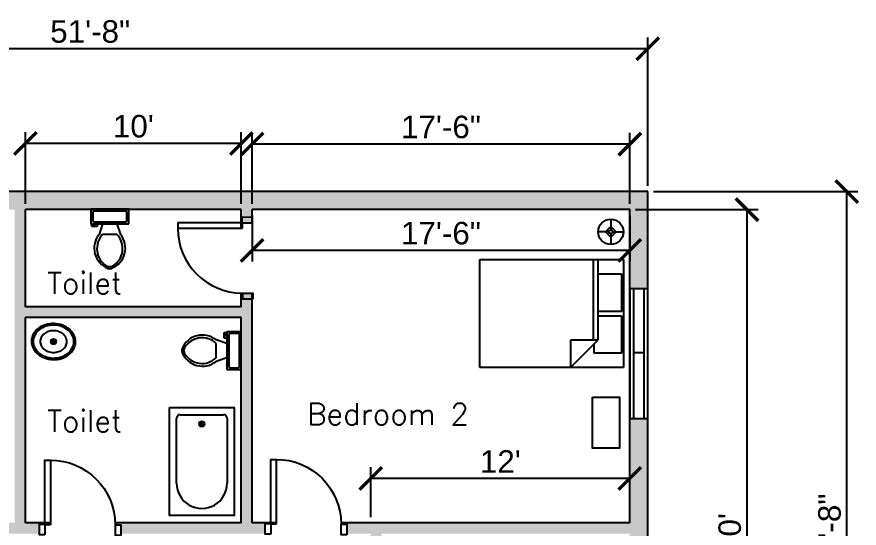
# Model space of a CAD drawing. Header units: inches. Extents: x 2081 to 3216, y 2050 to 2722.
# Drawn here: x 2747.4 to 3215.6, y 2437.9 to 2722 of the extents above; entities that cross this region are included whole.
import ezdxf

# ---------------------------------------------------------------- set-up
doc = ezdxf.new("R2010")
doc.units = ezdxf.units.IN
for name, color, linetype in [('Blocks', 51, 'Continuous'), ('Dim', 11, 'Continuous'), ('Door', 6, 'Continuous'), ('Hatches', 3, 'Continuous'), ('Text', 2, 'Continuous'), ('Window', 30, 'Continuous')]:
    doc.layers.add(name, color=color, linetype=linetype)
doc.styles.get("Standard").update_dxf_attribs({"font": 'arial.ttf'})
doc.dimstyles.new('Dim', dxfattribs={"dimscale": 5, "dimtxt": 2.5, "dimasz": 2.5, "dimexe": 1.25, "dimexo": 0.625, "dimtad": 1, "dimlunit": 4, "dimtxsty": 'Standard', "dimblk": 'ARCHTICK', "dimcen": 2.5, "dimadec": 0, "dimazin": 0, "dimtfac": 1, "dimtmove": 0, "dimatfit": 3, "dimfxl": 1, "dimarcsym": 0})

# ---------------------------------------------------------------- blocks, each defined once
blk = doc.blocks.new('door')
at = {"layer": 'Door'}
for points in [[(-6.089592815231299, 5.613721312010057), (-3.089592815231299, 5.613721312010057), (-3.089592815231299, 41.61372131201006), (-6.089592815231299, 41.61372131201006)], [(-45.24461642935785, -0.3862786879899431), (-42.24461642935785, -0.3862786879899431), (-42.24461642935785, 5.613721312010057), (-45.24461642935785, 5.613721312010057)], [(-3, 0), (0, 0), (0, 6), (-3, 6)], [(-3, 0), (0, 0), (0, 6), (-3, 6)]]:
    blk.add_lwpolyline(points, close=True, dxfattribs=at)
blk.add_arc((-6.089592815231299, 5.613721312010057), 36, 90, 180, dxfattribs=at)
blk = doc.blocks.new('Bath Tub - 26 x 60 in.')
for p, q in [((8, -18), (10, -18)), ((9, -17), (9, -19))]:
    blk.add_line(p, q)
blk.add_lwpolyline([(0, -36), (0, 0), (60, 0), (60, -36)], close=True)
for points in [[(6, -4), (42, -4)], [(4, -30), (4, -6)], [(42, -32), (6, -32)]]:
    blk.add_lwpolyline(points)
for radius in [1.5, 1]:
    blk.add_circle((9, -18), radius)
for centre, radius, start, end in [((5.75, -5.75), 1.767767, 81.8699, 188.1301), ((42, -18), 14, 270, 90), ((5.75, -30.25), 1.767767, 171.8699, 278.1301)]:
    blk.add_arc(centre, radius, start, end)
blk = doc.blocks.new('Sink - Oval top')
for p, q in [((-1, 0), (1, 0)), ((0, 1), (0, -1))]:
    blk.add_line(p, q)
at = {"linetype": 'Continuous'}
for points in [[(-12.2337188035408, 0.3941914712607968, 0.1176342565883263), (-11.46456229543958, -3.361933235489118, 0.104469279667093), (-8.878748691070427, -6.803541973650567, 0.09001578960148493), (-5.082757700676666, -9.072309807490512, 0.08191994915921848), (-0.3227280122732736, -10.01585280257211, 0.08191994915920903), (4.488169920880978, -9.380701564817912, 0.09001578960148009), (8.422342359155778, -7.36101289847943, 0.1044692796670922), (11.22435122606942, -4.093009071543406, 0.1176342565883338), (12.23371880354091, -0.3941914712607968, 0.1176342565883057), (11.46456229543992, 3.361933235488777, 0.1044692796670849), (8.878748691070427, 6.803541973650567, 0.09001578960148834), (5.082757700676325, 9.072309807490683, 0.08191994915920578), (0.3227280122732736, 10.01585280257211, 0.08191994915920695), (-4.488169920880864, 9.380701564817969, 0.0900157896014802), (-8.422342359155778, 7.36101289847943, 0.1044692796670951), (-11.22435122606919, 4.093009071543634, 0.1176342565883402)], [(-11.2862798685012, 0.1590597164737346, 0.1186217001864142), (-10.51590095791209, -3.253161772358112, 0.1046781721811095), (-8.071803350560117, -6.358618019863343, 0.08956206646917378), (-4.537699193222352, -8.366971929609804, 0.08118469889121774), (-0.1289739026695997, -9.15150355811437, 0.08118469889122752), (4.300109150126218, -8.491524865184601, 0.0895620664691798), (7.889406708212618, -6.583562428127607, 0.1046781721811044), (10.42004782883112, -3.548216131892445, 0.1186217001864013), (11.2862798685012, -0.1590597164736209, 0.1186217001863946), (10.51590095791221, 3.253161772357998, 0.1046781721811069), (8.071803350560117, 6.358618019863343, 0.0895620664691756), (4.537699193222124, 8.366971929609917, 0.08118469889121599), (0.1289739026695997, 9.151503558114428, 0.08118469889121414), (-4.300109150125877, 8.491524865184829, 0.08956206646917471), (-7.889406708212618, 6.583562428127607, 0.1046781721811045), (-10.42004782883112, 3.548216131892445, 0.1186217001863946)], [(-7.420452389032903, 0.08298767816017971, 0.1182825673856775), (-6.907065465214487, -2.167464938077501, 0.1046074595377274), (-5.294791470712084, -4.209988192029414, 0.0897179636260996), (-2.966599981142508, -5.52812215268807, 0.08143608252771127), (-0.06751351878551759, -6.036810076758798, 0.08143608252772175), (2.84222437824053, -5.593085960977874, 0.08971796362613145), (5.199312936802016, -4.327350491993343, 0.1046074595376878), (6.85686365682659, -2.321395784920355, 0.1182825673856714), (7.420452389033017, -0.08298767816017971, 0.1182825673856961), (6.907065465214487, 2.167464938077615, 0.1046074595377135), (5.294791470712084, 4.209988192029414, 0.08971796362612645), (2.966599981142622, 5.528122152687843, 0.08143608252774252), (0.06751351878551759, 6.036810076758798, 0.08143608252772248), (-2.842224378240644, 5.593085960977874, 0.08971796362612122), (-5.199312936802016, 4.327350491993343, 0.1046074595377049), (-6.856863656826476, 2.321395784920355, 0.1182825673856712)]]:
    blk.add_lwpolyline(points, format="xyb", close=True, dxfattribs=at)
for radius in [1.5, 1]:
    blk.add_circle((0, 0), radius)
blk = doc.blocks.new('Toilet - top')
for p, q in [((9.5, -6), (9.5, -2)), ((-10, -8.5), (-8, -8.5)), ((-10, -9.5), (-10, -8.5)), ((-8, -8.5), (-8, -8)), ((-7, -8), (-7, -9.5)), ((-4, -8), (-6, -14)), ((4, -8), (6, -14)), ((-7, -9.5), (-10, -9.5)), ((4, -14), (-4, -14))]:
    blk.add_line(p, q)
blk.add_lwpolyline([(10.5, -8), (10.5, 0), (-10.5, 0), (-10.5, -8)], close=True)
for points in [[(-9.5, -2), (-9.5, -6)], [(8.5, -1), (-8.5, -1)], [(-8.5, -7), (8.5, -7)]]:
    blk.add_lwpolyline(points)
for centre, radius, start, end in [((-8.625, -1.875), 0.8838834999999999, 81.8699, 188.1301), ((8.625, -1.875), 0.8838834999999999, 351.8699, 98.13009999999998), ((-8.625, -6.125), 0.8838834999999999, 171.869898, 278.1301), ((8.625, -6.125), 0.8838834999999999, 261.8699, 8.130099999999993), ((3.519562435188957, -21.58049502388982), 12.16902005083647, 141.4691096810948, 247.9714346835576), ((4.199957580658808, -21.81740929088453), 11.3291791325804, 136.3677254423718, 238.946823937405), ((-3.519499936778317, -21.58047137067522), 12.16903423757823, 292.0284332733153, 38.53070636800452), ((-4.199890672038477, -21.81738596564129), 11.32918622148567, 301.0530065773863, 43.63209216694732), ((2.096609817270334e-05, -27.87646475467881), 4, 245.7318247449371, 294.2681740488959), ((2.094152141829397e-05, -28.99996806116074), 4, 254.8605283244436, 285.1394707718433)]:
    blk.add_arc(centre, radius, start, end)
blk = doc.blocks.new('Bed - Queen')
at = {"linetype": 'Continuous'}
for p, q in [((0, -80.00003000000002), (0, 0)), ((0, 0), (59.99999, 0)), ((59.99999, 0), (59.99999, -80.00003000000002)), ((7.99999, -1.200000000000017), (28.79998, -1.200000000000017)), ((7.99999, -14.40000000000001), (7.99999, -1.200000000000017)), ((28.79998, -1.200000000000017), (28.79998, -14.40000000000001)), ((31.19999, -1.200000000000017), (51.99999000000001, -1.200000000000017)), ((31.19999, -14.40000000000001), (31.19999, -1.200000000000017)), ((51.99999000000001, -1.200000000000017), (51.99999000000001, -16.40000000000001)), ((0, -14.40000000000001), (44.8, -14.40000000000001)), ((44.8, -16.80000000000001), (0, -16.80000000000001)), ((59.99999, -29.60000000000001), (44.8, -14.40000000000001)), ((44.8, -14.40000000000001), (44.8, -29.60000000000001)), ((51.99999000000001, -16.40000000000001), (46.79936000000001, -16.40000000000001)), ((44.8, -29.60000000000001), (59.99999, -29.60000000000001)), ((59.99999, -80.00003000000002), (0, -80.00003000000002))]:
    blk.add_line(p, q, dxfattribs=at)
blk = doc.blocks.new('Lamp - Table')
at = {"linetype": 'Continuous'}
for p, q in [((0, 7.000001), (0, 1)), ((-1, 0), (-6.999999999999998, 0)), ((0, 3.000001000000001), (-3, 0)), ((-3, 0), (0, -3)), ((3.000003, 0), (0, 3.000001000000001)), ((0, -3), (3.000003, 0)), ((1, 0), (7.000003, 0)), ((0, -0.9999995), (0, -6.999999))]:
    blk.add_line(p, q, dxfattribs=at)
for radius in [6.999999999999999, 1]:
    blk.add_circle((0, 0), radius, dxfattribs=at)
blk = doc.blocks.new('_ArchTick')
at = {"color": 0, "linetype": 'ByBlock', "const_width": 0.15}
blk.add_lwpolyline([(-0.5, -0.5), (0.5, 0.5)], dxfattribs=at)
blk = doc.blocks.new('*D20')
at = {"layer": 'Defpoints', "color": 0, "transparency": 16777216}
for p in [(3088.148427754903, 2614.865014558226), (3088.148427754903, 2254.865014558226), (3153.260005601946, 2254.865014558226)]:
    blk.add_point(p, dxfattribs=at)
at = {"layer": 'Dim', "color": 0, "lineweight": -2, "transparency": 16777216}
for p, q in [((3091.273427754903, 2614.865014558226), (3159.510005601946, 2614.865014558226)), ((3153.260005601946, 2614.865014558226), (3153.260005601946, 2254.865014558226)), ((3091.273427754903, 2254.865014558226), (3159.510005601946, 2254.865014558226))]:
    blk.add_line(p, q, dxfattribs=at)
at = {"layer": 'Dim', "color": 0, "lineweight": -2, "transparency": 16777216, "xscale": 12.5, "yscale": 12.5, "zscale": 12.5}
for p, rotation in [((3153.260005601946, 2614.865014558226), 90), ((3153.260005601946, 2254.865014558226), 270)]:
    blk.add_blockref('_ArchTick', p, dxfattribs=dict(at, rotation=rotation))
at = {"layer": 'Dim', "color": 0, "transparency": 16777216, "insert": (3143.748579953923, 2434.865014558225), "char_height": 12.5, "attachment_point": 5, "rotation": 90}
blk.add_mtext("30'", dxfattribs=at)
blk = doc.blocks.new('*D21')
at = {"layer": 'Defpoints', "color": 0, "transparency": 16777216}
for p in [(2878.148427754901, 2651.21457167601), (2878.148427754901, 2614.865014558225), (3088.148427754901, 2614.865014558225)]:
    blk.add_point(p, dxfattribs=at)
at = {"layer": 'Dim', "color": 0, "lineweight": -2, "transparency": 16777216}
for p, q in [((2878.148427754901, 2617.990014558225), (2878.148427754901, 2657.46457167601)), ((3088.148427754901, 2617.990014558225), (3088.148427754901, 2657.46457167601)), ((3088.148427754901, 2651.21457167601), (2878.148427754901, 2651.21457167601))]:
    blk.add_line(p, q, dxfattribs=at)
at = {"layer": 'Dim', "color": 0, "lineweight": -2, "transparency": 16777216, "xscale": 12.5, "yscale": 12.5, "zscale": 12.5, "rotation": 180}
blk.add_blockref('_ArchTick', (2878.148427754901, 2651.21457167601), dxfattribs=at)
at = {"layer": 'Dim', "color": 0, "lineweight": -2, "transparency": 16777216, "xscale": 12.5, "yscale": 12.5, "zscale": 12.5}
blk.add_blockref('_ArchTick', (3088.148427754901, 2651.21457167601), dxfattribs=at)
at = {"layer": 'Dim', "color": 0, "transparency": 16777216, "insert": (2983.148427754901, 2660.721734022531), "char_height": 12.5, "attachment_point": 5}
blk.add_mtext('17\'-6"', dxfattribs=at)
blk = doc.blocks.new('*D22')
at = {"layer": 'Defpoints', "color": 0, "transparency": 16777216}
for p in [(2752.148427754901, 2651.629565441651), (2752.148427754901, 2614.865014558225), (2872.148427754901, 2614.865014558225)]:
    blk.add_point(p, dxfattribs=at)
at = {"layer": 'Dim', "color": 0, "lineweight": -2, "transparency": 16777216}
for p, q in [((2752.148427754901, 2617.990014558225), (2752.148427754901, 2657.879565441651)), ((2872.148427754901, 2617.990014558225), (2872.148427754901, 2657.879565441651)), ((2872.148427754901, 2651.629565441651), (2752.148427754901, 2651.629565441651))]:
    blk.add_line(p, q, dxfattribs=at)
at = {"layer": 'Dim', "color": 0, "lineweight": -2, "transparency": 16777216, "xscale": 12.5, "yscale": 12.5, "zscale": 12.5, "rotation": 180}
blk.add_blockref('_ArchTick', (2752.148427754901, 2651.629565441651), dxfattribs=at)
at = {"layer": 'Dim', "color": 0, "lineweight": -2, "transparency": 16777216, "xscale": 12.5, "yscale": 12.5, "zscale": 12.5}
blk.add_blockref('_ArchTick', (2872.148427754901, 2651.629565441651), dxfattribs=at)
at = {"layer": 'Dim', "color": 0, "transparency": 16777216, "insert": (2812.148427754901, 2661.136727788172), "char_height": 12.5, "attachment_point": 5}
blk.add_mtext("10'", dxfattribs=at)
blk = doc.blocks.new('*D36')
at = {"layer": 'Defpoints', "color": 0, "transparency": 16777216}
for p in [(2478.148427754901, 2704.261521683185), (2478.148427754901, 2624.865014558225), (3098.148427754901, 2624.865014558225)]:
    blk.add_point(p, dxfattribs=at)
at = {"layer": 'Dim', "color": 0, "lineweight": -2, "transparency": 16777216}
for p, q in [((2478.148427754901, 2627.990014558225), (2478.148427754901, 2710.511521683185)), ((3098.148427754901, 2627.990014558225), (3098.148427754901, 2710.511521683185)), ((3098.148427754901, 2704.261521683185), (2478.148427754901, 2704.261521683185))]:
    blk.add_line(p, q, dxfattribs=at)
at = {"layer": 'Dim', "color": 0, "lineweight": -2, "transparency": 16777216, "xscale": 12.5, "yscale": 12.5, "zscale": 12.5, "rotation": 180}
blk.add_blockref('_ArchTick', (2478.148427754901, 2704.261521683185), dxfattribs=at)
at = {"layer": 'Dim', "color": 0, "lineweight": -2, "transparency": 16777216, "xscale": 12.5, "yscale": 12.5, "zscale": 12.5}
blk.add_blockref('_ArchTick', (3098.148427754901, 2704.261521683185), dxfattribs=at)
at = {"layer": 'Dim', "color": 0, "transparency": 16777216, "insert": (2788.148427754901, 2713.768684029706), "char_height": 12.5, "attachment_point": 5}
blk.add_mtext('51\'-8"', dxfattribs=at)
blk = doc.blocks.new('*D43')
at = {"layer": 'Defpoints', "color": 0, "transparency": 16777216}
for p in [(3098.148427754903, 2624.865014558226), (3208.733510999694, 2624.865014558226), (3098.148427754903, 2244.865014558226)]:
    blk.add_point(p, dxfattribs=at)
at = {"layer": 'Dim', "color": 0, "lineweight": -2, "transparency": 16777216}
for p, q in [((3101.273427754903, 2624.865014558226), (3214.983510999694, 2624.865014558226)), ((3208.733510999694, 2244.865014558226), (3208.733510999694, 2624.865014558226)), ((3101.273427754903, 2244.865014558226), (3214.983510999694, 2244.865014558226))]:
    blk.add_line(p, q, dxfattribs=at)
at = {"layer": 'Dim', "color": 0, "lineweight": -2, "transparency": 16777216, "xscale": 12.5, "yscale": 12.5, "zscale": 12.5}
for p, rotation in [((3208.733510999694, 2624.865014558226), 90), ((3208.733510999694, 2244.865014558226), 270)]:
    blk.add_blockref('_ArchTick', p, dxfattribs=dict(at, rotation=rotation))
at = {"layer": 'Dim', "color": 0, "transparency": 16777216, "insert": (3199.222085351671, 2434.865014558225), "char_height": 12.5, "attachment_point": 5, "rotation": 90}
blk.add_mtext('31\'-8"', dxfattribs=at)
blk = doc.blocks.new('*D44')
at = {"layer": 'Defpoints', "color": 0, "transparency": 16777216}
for p in [(2944.148427754901, 2465.510026203306), (2944.148427754901, 2440.865014558225), (3088.148427754901, 2440.865014558225)]:
    blk.add_point(p, dxfattribs=at)
at = {"layer": 'Dim', "color": 0, "lineweight": -2, "transparency": 16777216}
for p, q in [((2944.148427754901, 2443.990014558225), (2944.148427754901, 2471.760026203306)), ((3088.148427754901, 2443.990014558225), (3088.148427754901, 2471.760026203306)), ((3088.148427754901, 2465.510026203306), (2944.148427754901, 2465.510026203306))]:
    blk.add_line(p, q, dxfattribs=at)
at = {"layer": 'Dim', "color": 0, "lineweight": -2, "transparency": 16777216, "xscale": 12.5, "yscale": 12.5, "zscale": 12.5, "rotation": 180}
blk.add_blockref('_ArchTick', (2944.148427754901, 2465.510026203306), dxfattribs=at)
at = {"layer": 'Dim', "color": 0, "lineweight": -2, "transparency": 16777216, "xscale": 12.5, "yscale": 12.5, "zscale": 12.5}
blk.add_blockref('_ArchTick', (3088.148427754901, 2465.510026203306), dxfattribs=at)
at = {"layer": 'Dim', "color": 0, "transparency": 16777216, "insert": (3016.148427754901, 2474.91060601231), "char_height": 12.5, "attachment_point": 5}
blk.add_mtext("12'", dxfattribs=at)
blk = doc.blocks.new('*D45')
at = {"layer": 'Defpoints', "color": 0, "transparency": 16777216}
for p in [(2878.148427754901, 2614.865014558225), (3088.148427754901, 2614.865014558225), (2878.148427754901, 2592.20816950703)]:
    blk.add_point(p, dxfattribs=at)
at = {"layer": 'Dim', "color": 0, "lineweight": -2, "transparency": 16777216}
for p, q in [((2878.148427754901, 2611.740014558225), (2878.148427754901, 2585.95816950703)), ((3088.148427754901, 2611.740014558225), (3088.148427754901, 2585.95816950703)), ((3088.148427754901, 2592.20816950703), (2878.148427754901, 2592.20816950703))]:
    blk.add_line(p, q, dxfattribs=at)
at = {"layer": 'Dim', "color": 0, "lineweight": -2, "transparency": 16777216, "xscale": 12.5, "yscale": 12.5, "zscale": 12.5, "rotation": 180}
blk.add_blockref('_ArchTick', (2878.148427754901, 2592.20816950703), dxfattribs=at)
at = {"layer": 'Dim', "color": 0, "lineweight": -2, "transparency": 16777216, "xscale": 12.5, "yscale": 12.5, "zscale": 12.5}
blk.add_blockref('_ArchTick', (3088.148427754901, 2592.20816950703), dxfattribs=at)
at = {"layer": 'Dim', "color": 0, "transparency": 16777216, "insert": (2983.148427754901, 2601.715331853551), "char_height": 12.5, "attachment_point": 5}
blk.add_mtext('17\'-6"', dxfattribs=at)

msp = doc.modelspace()

# ---------------------------------------------------------------- hatches: boundary and pattern name
at = {"layer": 'Hatches'}
h = msp.add_hatch(color=256, dxfattribs=at)
h.dxf.hatch_style = 1
h.paths.add_polyline_path([(3098.148427754901, 2498.869299031503), (3088.148427754901, 2498.869299031503), (3088.148427754901, 2440.865014558225), (2944.148427754901, 2440.865014558225), (2930.745649263104, 2440.865014558225), (2930.745649263104, 2434.865014558225), (2944.148427754901, 2434.865014558225), (2944.148427754901, 2401.32893959896), (2950.148427754901, 2401.32893959896), (2950.148427754901, 2434.865014558225), (3088.148427754901, 2434.865014558225), (3088.148427754901, 2383.847963618274), (3098.148427754901, 2383.847963618274)])
h.paths.add_polyline_path([(3098.148427754901, 2311.847963618274), (3088.148427754901, 2311.847963618274), (3088.148427754901, 2254.865014558225), (2950.148427754901, 2254.865014558225), (2950.148427754901, 2260.865014558225), (2944.148427754901, 2260.865014558225), (2944.148427754901, 2254.865014558225), (2832.780146871015, 2254.865014558225), (2832.780146871015, 2244.865014558225), (3098.148427754901, 2244.865014558225)])
h.paths.add_polyline_path([(2760.780146871015, 2254.865014558225), (2654.037300657101, 2254.865014558225), (2654.037300657101, 2250.865014558225), (2657.126893472332, 2250.865014558225), (2657.126893472332, 2244.865014558225), (2760.780146871015, 2244.865014558225)])
h.paths.add_polyline_path([(2572.637660613616, 2250.865014558225), (2575.727253428848, 2250.865014558225), (2575.727253428848, 2254.865014558225), (2488.148427754901, 2254.865014558225), (2488.148427754901, 2434.865014558225), (2496.953183157255, 2434.865014558225), (2496.953183157255, 2440.865014558225), (2488.148427754901, 2440.865014558225), (2488.148427754901, 2492.090137484991), (2478.148427754901, 2492.090137484991), (2478.148427754901, 2244.865014558225), (2572.637660613616, 2244.865014558225)])
edge = h.paths.add_edge_path()
edge.add_line((2878.148427754901, 2568.333329993828), (2872.741331388222, 2568.485795063063))
edge.add_arc((2872.826227426771, 2604.485694961016), 36.00000000000055, 179.8648836329253, 269.8648836329253, ccw=False)
edge.add_line((2836.826327528818, 2604.570590999566), (2872.826227426771, 2604.485694961016))
edge.add_line((2872.826227426771, 2604.485694961016), (2872.833513376514, 2607.575279185287))
edge.add_line((2872.833513376514, 2607.575279185287), (2878.1484277549, 2607.562745395547))
edge.add_line((2878.1484277549, 2607.562745395547), (2878.148427754901, 2614.865014558225))
edge.add_line((2878.148427754901, 2614.865014558225), (3088.148427754901, 2614.865014558225))
edge.add_line((3088.148427754901, 2614.865014558225), (3088.148427754901, 2570.869299031503))
edge.add_line((3088.148427754901, 2570.869299031503), (3098.148427754901, 2570.869299031503))
edge.add_line((3098.148427754901, 2570.869299031503), (3098.148427754901, 2624.865014558225))
edge.add_line((3098.148427754901, 2624.865014558225), (2478.148427754901, 2624.865014558225))
edge.add_line((2478.148427754901, 2624.865014558225), (2478.148427754901, 2564.090137484991))
edge.add_line((2478.148427754901, 2564.090137484991), (2488.148427754901, 2564.090137484991))
edge.add_line((2488.148427754901, 2564.090137484991), (2488.148427754901, 2614.865014558225))
edge.add_line((2488.148427754901, 2614.865014558225), (2746.148427754901, 2614.865014558225))
edge.add_line((2746.148427754901, 2614.865014558225), (2746.148427754901, 2440.865014558225))
edge.add_line((2746.148427754901, 2440.865014558225), (2669.027967818552, 2440.865014558225))
edge.add_line((2669.027967818552, 2440.865014558225), (2669.027967818552, 2434.865014558225))
edge.add_line((2669.027967818552, 2434.865014558225), (2752.148427754901, 2434.865014558225))
edge.add_line((2752.148427754901, 2434.865014558225), (2759.907172439142, 2434.865014558225))
edge.add_line((2759.907172439142, 2434.865014558225), (2759.907172439142, 2440.092457182245))
edge.add_line((2759.907172439142, 2440.092457182245), (2762.996765254373, 2440.092457182245))
edge.add_line((2762.996765254373, 2440.092457182245), (2762.996765254373, 2440.865014558225))
edge.add_line((2762.996765254373, 2440.865014558225), (2752.148427754901, 2440.865014558225))
edge.add_line((2752.148427754901, 2440.865014558225), (2752.148427754901, 2554.865014558225))
edge.add_line((2752.148427754901, 2554.865014558225), (2872.148427754901, 2554.865014558225))
edge.add_line((2872.148427754901, 2554.865014558225), (2872.148427754901, 2440.865014558225))
edge.add_line((2872.148427754901, 2440.865014558225), (2801.978109017174, 2440.865014558226))
edge.add_arc((2765.996765254914, 2439.706178494267), 35.99999999945884, -1.8815171642927453e-11, 1.8446635417575976, ccw=False)
edge.add_line((2801.996765254373, 2439.706178494255), (2805.151788868499, 2439.706178494255))
edge.add_line((2805.151788868499, 2439.706178494255), (2805.151788868499, 2434.865014558225))
edge.add_line((2805.151788868499, 2434.865014558225), (2872.148427754901, 2434.865014558225))
edge.add_line((2872.148427754901, 2434.865014558225), (2885.501032833747, 2434.865014558225))
edge.add_line((2885.501032833747, 2434.865014558225), (2885.501032833747, 2440.865014558225))
edge.add_line((2885.501032833747, 2440.865014558225), (2878.1484277549, 2440.865014558225))
edge.add_line((2878.1484277549, 2440.865014558225), (2878.148427754901, 2568.333329993828))
edge = h.paths.add_edge_path()
edge.add_line((2836.826327528818, 2604.570590999566), (2872.148427754901, 2604.487293368435))
edge.add_line((2872.148427754901, 2604.487293368435), (2872.148427754901, 2614.865014558225))
edge.add_line((2872.148427754901, 2614.865014558225), (2752.148427754901, 2614.865014558225))
edge.add_line((2752.148427754901, 2614.865014558225), (2752.148427754901, 2560.865014558225))
edge.add_line((2752.148427754901, 2560.865014558225), (2872.148427754901, 2560.865014558225))
edge.add_line((2872.148427754901, 2560.865014558225), (2872.148427754901, 2568.492076254294))
edge.add_arc((2872.826227426772, 2604.485694961017), 36.00000000000146, 179.864883632928, 268.92118457426534, ccw=False)

# ---------------------------------------------------------------- linework, layer by layer
for p, q in [((3098.148427754901, 2624.865014558225), (2478.148427754901, 2624.865014558225)), ((3098.148427754901, 2244.865014558225), (3098.148427754901, 2624.865014558225)), ((2752.148427754901, 2560.865014558226), (2752.148427754901, 2614.865014558225)), ((2872.148427754901, 2604.487293368435), (2872.148427754901, 2614.865014558225)), ((2878.148427754901, 2607.562745395547), (2878.148427754901, 2614.865014558225)), ((2872.148427754901, 2560.865014558226), (2872.148427754901, 2568.492076254295)), ((2878.1484277549, 2440.865014558225), (2878.148427754901, 2568.318019841819)), ((2872.148427754901, 2560.865014558225), (2752.148427754901, 2560.865014558225)), ((2752.148427754901, 2440.865014558226), (2752.148427754901, 2554.865014558226)), ((2872.148427754901, 2554.865014558225), (2752.148427754901, 2554.865014558225)), ((2872.148427754901, 2440.865014558226), (2872.148427754901, 2554.865014558226)), ((2765.996765254373, 2440.865014558225), (2752.148427754901, 2440.865014558225)), ((2872.148427754901, 2440.865014558225), (2801.978109017174, 2440.865014558226)), ((2891.590625648978, 2440.865014558225), (2878.148427754901, 2440.865014558225)), ((2944.148427754901, 2440.865014558225), (2927.58233518188, 2440.865014558225)), ((3088.148427754901, 2440.865014558225), (2944.148427754901, 2440.865014558225))]:
    msp.add_line(p, q)
for points in [[(2872.148427754901, 2614.865014558225), (2752.148427754901, 2614.865014558225)], [(3088.148427754901, 2440.865014558225), (3088.148427754901, 2614.865014558225), (2878.148427754901, 2614.865014558225)]]:
    msp.add_lwpolyline(points)
at = {"layer": 'Blocks'}
msp.add_lwpolyline([(3067.456835914107, 2510.563523457349), (3082.483753577637, 2510.563523457349), (3082.483753577637, 2482.277519265741), (3067.456835914107, 2482.277519265741)], close=True, dxfattribs=at)
at = {"layer": 'Window'}
for p, q in [((3088.148427754901, 2570.869299031503), (3088.148427754901, 2498.869299031503)), ((3098.148427754901, 2570.869299031503), (3088.148427754901, 2570.869299031503)), ((3090.148427754901, 2570.869299031503), (3090.148427754901, 2498.869299031503)), ((3096.148427754901, 2498.869299031503), (3096.148427754901, 2570.869299031503)), ((3098.148427754901, 2498.869299031503), (3098.148427754901, 2570.869299031503)), ((3090.148427754901, 2535.545578903453), (3096.148427754901, 2535.545578903453)), ((3088.148427754901, 2498.869299031503), (3088.148427754901, 2508.869299031503)), ((3088.148427754901, 2498.869299031503), (3098.148427754901, 2498.869299031503))]:
    msp.add_line(p, q, dxfattribs=at)

# ---------------------------------------------------------------- block references
at = {"layer": 'Blocks'}
for name, p in [('Toilet - top', (2799.05177632276, 2615.04135871719)), ('Lamp - Table', (3077.560924309852, 2602.520536646857)), ('Sink - Oval top', (2767.754477793821, 2541.535872089574))]:
    msp.add_blockref(name, p, dxfattribs=at)
at = {"layer": 'Blocks', "rotation": 270}
for name, p in [('Bed - Queen', (3084.699231052978, 2587.09073376877)), ('Toilet - top', (2872.148427754901, 2536.508420851521)), ('Bath Tub - 26 x 60 in.', (2868.222179861243, 2504.814226580374))]:
    msp.add_blockref(name, p, dxfattribs=at)
at = {"layer": 'Door', "rotation": 89.86488363292247}
msp.add_blockref('door', (2878.45429374882, 2610.562032435091), dxfattribs=at)
at = {"layer": 'Door', "xscale": -1}
for p in [(2759.907172439142, 2434.092457182245), (2885.501032833747, 2434.478735870235)]:
    msp.add_blockref('door', p, dxfattribs=at)

# ---------------------------------------------------------------- texts
at = {"layer": 'Text', "char_height": 12, "attachment_point": 1}
for s, insert in [('{\\Fsimplex|c0;Toilet}', (2764.22851964877, 2580.008978422896)), ('{\\Fsimplex|c0;Bedroom 2}', (2908.693562314786, 2507.230911457009)), ('{\\Fsimplex|c0;Toilet}', (2764.22851964877, 2503.381984914496))]:
    msp.add_mtext_dynamic_manual_height_columns(s, width=110.4354952457797, gutter_width=12.5, heights=[0], dxfattribs=dict(at, insert=insert))

# ---------------------------------------------------------------- dimensions: what is measured, and where the dimension line sits
at = {"layer": 'Dim'}
for base, p1, p2, picture, middle in [((2478.148427754901, 2704.261521683185), (3098.148427754901, 2624.865014558225), (2478.148427754901, 2624.865014558225), '*D36', (2788.148427754901, 2713.768684029706)), ((2752.148427754901, 2651.629565441651), (2872.148427754901, 2614.865014558225), (2752.148427754901, 2614.865014558225), '*D22', (2812.148427754901, 2661.136727788172)), ((2878.148427754901, 2651.21457167601), (3088.148427754901, 2614.865014558225), (2878.148427754901, 2614.865014558225), '*D21', (2983.148427754901, 2660.721734022531)), ((2878.148427754901, 2592.20816950703), (3088.148427754901, 2614.865014558225), (2878.148427754901, 2614.865014558225), '*D45', (2983.148427754901, 2601.715331853551)), ((2944.148427754901, 2465.510026203306), (3088.148427754901, 2440.865014558225), (2944.148427754901, 2440.865014558225), '*D44', (3016.148427754901, 2474.91060601231))]:
    dim = msp.add_linear_dim(base=base, p1=p1, p2=p2, dimstyle='Dim', dxfattribs=at)
    dim.commit()
    dim.dimension.update_dxf_attribs({"geometry": picture, "text_midpoint": middle})
for base, p1, p2, picture, middle in [((3208.733510999694, 2624.865014558226), (3098.148427754901, 2244.865014558225), (3098.148427754901, 2624.865014558225), '*D43', (3199.222085351671, 2434.865014558225)), ((3153.260005601946, 2254.865014558226), (3088.148427754901, 2614.865014558225), (3088.148427754901, 2254.865014558225), '*D20', (3143.748579953923, 2434.865014558225))]:
    dim = msp.add_linear_dim(base=base, p1=p1, p2=p2, angle=90, dimstyle='Dim', dxfattribs=at)
    dim.commit()
    dim.dimension.update_dxf_attribs({"geometry": picture, "text_midpoint": middle})

doc.saveas('drawing.dxf')
